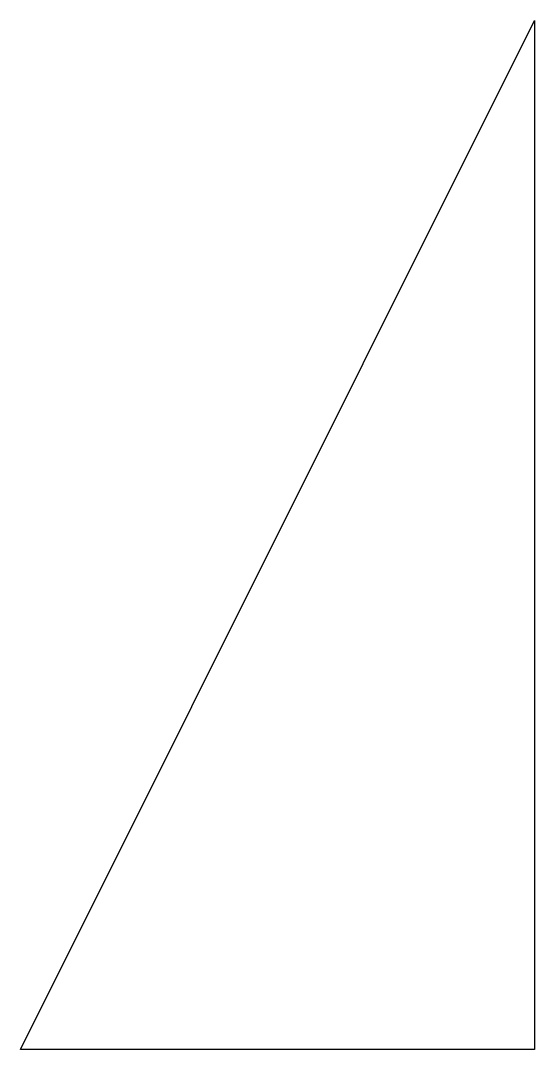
# Model space of a CAD drawing. Header units: millimetres. Extents: x 44.4 to 69.4, y 147.7 to 197.7.
import ezdxf

# ---------------------------------------------------------------- set-up
doc = ezdxf.new("R2010")
doc.units = ezdxf.units.MM
doc.layers.add('Layer_1', color=7, linetype='CONTINUOUS')

msp = doc.modelspace()

# ---------------------------------------------------------------- linework, layer by layer
at = {"layer": 'Layer_1', "color": 7}
for p, q in [((44.397373, 147.73689), (69.397373, 197.736885)), ((69.397373, 197.736885), (69.397373, 147.73689)), ((69.397373, 147.73689), (44.397373, 147.73689))]:
    msp.add_line(p, q, dxfattribs=at)

doc.saveas('drawing.dxf')
